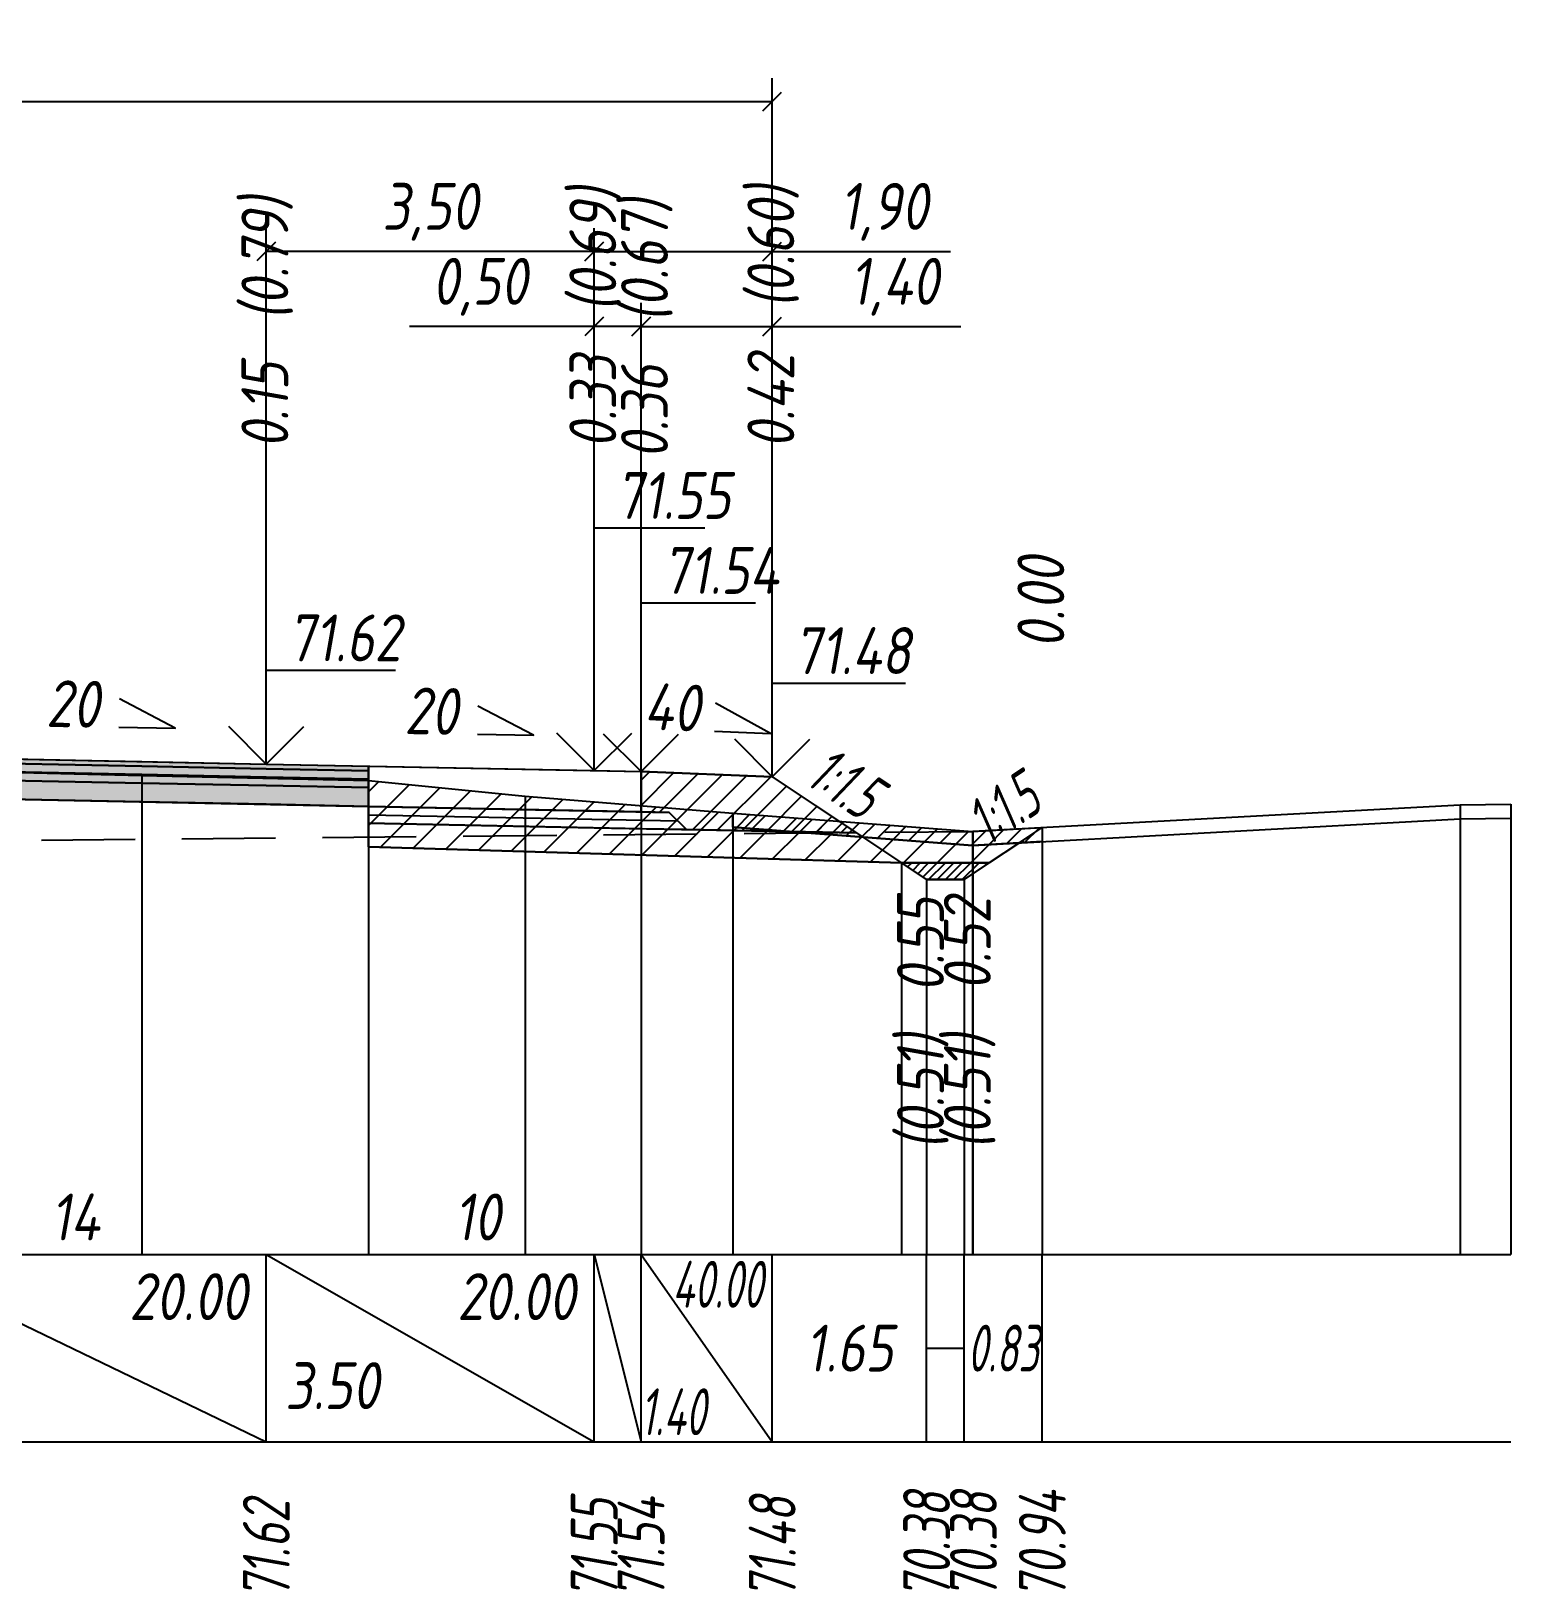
# Model space of a CAD drawing. Extents: x -717 to 1451, y -133302 to 233.
# Drawn here: x 166.9 to 245.9, y -8573.9 to -8490.7 of the extents above; entities that cross this region are included whole.
import ezdxf
from ezdxf.enums import TextEntityAlignment as Align

# ---------------------------------------------------------------- set-up
doc = ezdxf.new("R2010")
doc.units = 0
doc.linetypes.add('штриховая', pattern=[0.75, 0.5, -0.25])
for name, color, linetype in [('Интерполированный поперечник', 2, 'Continuous'), ('Код_514', 1, 'Continuous'), ('Контур_0', 7, 'Continuous'), ('Контур_2521', 7, 'Continuous'), ('Контур_2564', 7, 'Continuous'), ('Контур_2660', 7, 'Continuous'), ('Контур_2665', 7, 'Continuous'), ('Контур_400', 7, 'Continuous'), ('Контур_508', 7, 'Continuous'), ('Контур_512', 7, 'Continuous'), ('Контур_513', 7, 'Continuous'), ('Контур_818', 7, 'Continuous'), ('Красный поперечник', 1, 'Continuous'), ('Объём_2501', 7, 'Continuous'), ('Объём_2564', 7, 'Continuous'), ('Объём_2650', 7, 'Continuous'), ('Объём_2660', 7, 'Continuous'), ('Объём_2661', 7, 'Continuous'), ('Объём_2662', 7, 'Continuous'), ('Объём_2663', 7, 'Continuous'), ('Объём_2664', 7, 'Continuous'), ('Объём_2665', 7, 'Continuous'), ('Объём_2666', 7, 'Continuous'), ('Объём_2667', 7, 'Continuous'), ('Объём_2668', 7, 'Continuous'), ('Объём_2669', 7, 'Continuous'), ('Объём_2675', 7, 'Continuous'), ('Объём_2753', 7, 'Continuous'), ('Откосы', 7, 'Continuous'), ('Отметки покрытия', 7, 'Continuous'), ('Рабочие отметки', 7, 'Continuous'), ('Рабочие отметки доп.', 7, 'Continuous'), ('Слои выравнивания', 7, 'Continuous'), ('Таблица', 7, 'Continuous'), ('Уклоны проезжей части', 7, 'Continuous'), ('Черный поперечник', 3, 'Continuous')]:
    doc.layers.add(name, color=color, linetype=linetype)
for name, color, linetype, true_color in [('Контур_2540', 2, 'Continuous', 0xffff00), ('Контур_2560', 2, 'Continuous', 0xffff00), ('Контур_2561', 7, 'Continuous', 0xff8040), ('Контур_2562', 3, 'Continuous', 0x00ff00), ('Контур_2563', 7, 'Continuous', 0xff8000), ('Контур_2570', 7, 'Continuous', 0x80ff00), ('Контур_2725', 7, 'Continuous', 0x323232), ('Контур_2736', 4, 'Continuous', 0x00ffff), ('Контур_2737', 4, 'Continuous', 0x00ffff), ('Контур_2738', 4, 'Continuous', 0x00ffff), ('Контур_2739', 4, 'Continuous', 0x00ffff), ('Контур_2741', 4, 'Continuous', 0x00ffff), ('Контур_2742', 4, 'Continuous', 0x00ffff), ('Контур_2743', 4, 'Continuous', 0x00ffff), ('Контур_2744', 7, 'Continuous', 0xa4ffff), ('Контур_2745', 7, 'Continuous', 0xa4ffff), ('Контур_2747', 4, 'Continuous', 0x00ffff), ('Контур_2748', 4, 'Continuous', 0x00ffff), ('Контур_2749', 4, 'Continuous', 0x00ffff), ('Контур_2750', 4, 'Continuous', 0x00ffff), ('Контур_2751', 4, 'Continuous', 0x00ffff), ('Контур_2752', 4, 'Continuous', 0x00ffff), ('Контур_2760', 7, 'Continuous', 0x323232), ('Контур_2761', 7, 'Continuous', 0x323232), ('Контур_2762', 7, 'Continuous', 0x323232), ('Контур_2763', 7, 'Continuous', 0x323232), ('Контур_402', 7, 'Continuous', 0xff6464), ('Контур_703', 4, 'Continuous', 0x00ffff), ('Контур_705', 4, 'Continuous', 0x00ffff), ('Контур_707', 4, 'Continuous', 0x00ffff), ('Контур_720', 131, 'Continuous', 0xaaffff), ('Объём_2500', 7, 'Continuous', 0xc0c0c0), ('Объём_2520', 7, 'Continuous', 0x80ffff), ('Объём_2540', 2, 'Continuous', 0xffff00), ('Объём_2560', 2, 'Continuous', 0xffff00), ('Объём_2561', 7, 'Continuous', 0xff8040), ('Объём_2562', 3, 'Continuous', 0x00ff00), ('Объём_2563', 7, 'Continuous', 0xff8000), ('Объём_2570', 7, 'Continuous', 0x80ff00), ('Объём_2600', 7, 'Continuous', 0x808000), ('Объём_2620', 2, 'Continuous', 0xffff00), ('Объём_2746', 2, 'Continuous', 0xffff00)]:
    doc.layers.add(name, color=color, linetype=linetype, true_color=true_color)
doc.styles.get("Standard").update_dxf_attribs({"font": 'txt', "height": 2.5})
doc.styles.add('М', font='romand.shx', dxfattribs={"width": 0.8, "oblique": 10, "height": 2.5})
doc.dimstyles.new('ISO-25', dxfattribs={"dimtxt": 2.5, "dimasz": 2.5, "dimexe": 1.25, "dimexo": 0.625, "dimtad": 1, "dimtxsty": 'Standard', "dimcen": 2.5, "dimadec": 0, "dimazin": 0, "dimtfac": 1, "dimtmove": 0, "dimatfit": 3, "dimfxl": 1, "dimarcsym": 0})

# ---------------------------------------------------------------- blocks, each defined once
blk = doc.blocks.new('_Oblique')
at = {"color": 0, "linetype": 'ByBlock', "lineweight": -2}
blk.add_line((-0.5, -0.5), (0.5, 0.5), dxfattribs=at)
blk = doc.blocks.new('*D185')
at = {"color": 0, "lineweight": -2, "transparency": 16777216}
for p, q in [((199.468, -8529.667), (199.468, -8505.227)), ((206.468, -8529.947), (206.468, -8505.227)), ((199.468, -8506.477), (206.468, -8506.477)), ((206.468, -8506.477), (216.529, -8506.477))]:
    blk.add_line(p, q, dxfattribs=at)
at = {"layer": 'Defpoints', "color": 0, "transparency": 16777216}
for p in [(206.468, -8506.477), (199.468, -8530.292), (206.468, -8530.572)]:
    blk.add_point(p, dxfattribs=at)
at = {"color": 0, "lineweight": -2, "transparency": 16777216, "rotation": 180}
blk.add_blockref('_Oblique', (199.468, -8506.477), dxfattribs=at)
at = {"color": 0, "lineweight": -2, "transparency": 16777216}
blk.add_blockref('_Oblique', (206.468, -8506.477), dxfattribs=at)
at = {"color": 0, "transparency": 16777216, "insert": (212.989, -8504.364), "char_height": 2.5, "width": 8.75, "attachment_point": 5, "style": 'М'}
blk.add_mtext('1,40', dxfattribs=at)
blk = doc.blocks.new('*D187')
at = {"color": 0, "lineweight": -2, "transparency": 16777216}
for p, q in [((196.968, -8529.617), (196.968, -8505.227)), ((199.468, -8529.667), (199.468, -8505.227)), ((196.968, -8506.477), (187.102, -8506.477)), ((199.468, -8506.477), (196.968, -8506.477))]:
    blk.add_line(p, q, dxfattribs=at)
at = {"layer": 'Defpoints', "color": 0, "transparency": 16777216}
for p in [(199.468, -8506.477), (196.968, -8530.242), (199.468, -8530.292)]:
    blk.add_point(p, dxfattribs=at)
at = {"color": 0, "lineweight": -2, "transparency": 16777216, "rotation": 180}
blk.add_blockref('_Oblique', (196.968, -8506.477), dxfattribs=at)
at = {"color": 0, "lineweight": -2, "transparency": 16777216}
blk.add_blockref('_Oblique', (199.468, -8506.477), dxfattribs=at)
at = {"color": 0, "transparency": 16777216, "insert": (190.864, -8504.364), "char_height": 2.5, "width": 9.16667, "attachment_point": 5, "style": 'М'}
blk.add_mtext('0,50', dxfattribs=at)
blk = doc.blocks.new('*D189')
at = {"color": 0, "lineweight": -2, "transparency": 16777216}
for p, q in [((179.468, -8529.267), (179.468, -8501.227)), ((196.968, -8529.617), (196.968, -8501.227)), ((196.968, -8502.477), (179.468, -8502.477))]:
    blk.add_line(p, q, dxfattribs=at)
at = {"layer": 'Defpoints', "color": 0, "transparency": 16777216}
for p in [(179.468, -8502.477), (179.468, -8529.892), (196.968, -8530.242)]:
    blk.add_point(p, dxfattribs=at)
at = {"color": 0, "lineweight": -2, "transparency": 16777216, "rotation": 180}
blk.add_blockref('_Oblique', (179.468, -8502.477), dxfattribs=at)
at = {"color": 0, "lineweight": -2, "transparency": 16777216}
blk.add_blockref('_Oblique', (196.968, -8502.477), dxfattribs=at)
at = {"color": 0, "transparency": 16777216, "insert": (188.218, -8500.364), "char_height": 2.5, "width": 9.58333, "attachment_point": 5, "style": 'М'}
blk.add_mtext('3,50', dxfattribs=at)
blk = doc.blocks.new('*D190')
at = {"color": 0, "lineweight": -2, "transparency": 16777216}
for p, q in [((196.968, -8529.617), (196.968, -8501.227)), ((206.468, -8529.947), (206.468, -8501.227)), ((196.968, -8502.477), (206.468, -8502.477)), ((206.468, -8502.477), (215.972, -8502.477))]:
    blk.add_line(p, q, dxfattribs=at)
at = {"layer": 'Defpoints', "color": 0, "transparency": 16777216}
for p in [(196.968, -8502.477), (196.968, -8530.242), (206.468, -8530.572)]:
    blk.add_point(p, dxfattribs=at)
at = {"color": 0, "lineweight": -2, "transparency": 16777216, "rotation": 180}
blk.add_blockref('_Oblique', (196.968, -8502.477), dxfattribs=at)
at = {"color": 0, "lineweight": -2, "transparency": 16777216}
blk.add_blockref('_Oblique', (206.468, -8502.477), dxfattribs=at)
at = {"color": 0, "transparency": 16777216, "insert": (212.432, -8500.364), "char_height": 2.5, "width": 8.75, "attachment_point": 5, "style": 'М'}
blk.add_mtext('1,90', dxfattribs=at)
blk = doc.blocks.new('*D192')
at = {"color": 0, "lineweight": -2, "transparency": 16777216}
for p, q in [((110.968, -8529.947), (110.968, -8493.227)), ((206.468, -8529.947), (206.468, -8493.227)), ((110.968, -8494.477), (206.468, -8494.477))]:
    blk.add_line(p, q, dxfattribs=at)
at = {"layer": 'Defpoints', "color": 0, "transparency": 16777216}
for p in [(206.468, -8494.477), (110.968, -8530.572), (206.468, -8530.572)]:
    blk.add_point(p, dxfattribs=at)
at = {"color": 0, "lineweight": -2, "transparency": 16777216, "rotation": 180}
blk.add_blockref('_Oblique', (110.968, -8494.477), dxfattribs=at)
at = {"color": 0, "lineweight": -2, "transparency": 16777216}
blk.add_blockref('_Oblique', (206.468, -8494.477), dxfattribs=at)
at = {"color": 0, "transparency": 16777216, "insert": (158.718, -8492.364), "char_height": 2.5, "width": 10.41667, "attachment_point": 5, "style": 'М'}
blk.add_mtext('19,10', dxfattribs=at)

msp = doc.modelspace()

# ---------------------------------------------------------------- hatches: boundary and pattern name
at = {"layer": 'Объём_2563'}
h = msp.add_hatch(dxfattribs=at)
h.set_pattern_fill('ANSI31', color=256, scale=0.3)
h.paths.add_polyline_path([(201.887, -8533.328), (200.968, -8532.41), (199.468, -8532.38), (199.468, -8530.23), (206.468, -8530.51), (210.968, -8533.51)])
at = {"layer": 'Объём_2570'}
h = msp.add_hatch(dxfattribs=at)
h.set_pattern_fill('ANSI31', color=256, scale=0.2)
h.paths.add_polyline_path([(220.876, -8533.968), (217.149, -8534.172), (204.356, -8533.194), (204.356, -8532.444), (217.149, -8533.422), (220.876, -8533.218)])
at = {"layer": 'Объём_2600'}
h = msp.add_hatch(dxfattribs=at)
h.set_pattern_fill('ANSI31', color=6, scale=0.4)
h.paths.add_polyline_path([(193.274, -8531.552), (204.356, -8532.444), (204.356, -8533.194), (217.149, -8534.172), (219.651, -8534.035), (218.047, -8535.104), (213.36, -8535.104), (184.929, -8534.251), (184.929, -8530.701)])
h = msp.add_hatch(dxfattribs=at)
h.set_pattern_fill('HONEY', color=5, scale=0.3)
h.paths.add_polyline_path([(219.651, -8534.035), (220.876, -8533.218), (220.876, -8533.968)])
at = {"layer": 'Объём_2620'}
h = msp.add_hatch(dxfattribs=at)
h.set_pattern_fill('ANSI31', color=2, scale=0.1)
h.paths.add_polyline_path([(213.36, -8535.104), (218.047, -8535.104), (216.703, -8536), (214.703, -8536)])
at = {"layer": 'Слои выравнивания'}
for color, points in [(2, [(158.718, -8529.415), (158.729, -8529.415), (159.107, -8529.423), (162.159, -8529.484), (172.835, -8529.697), (179.468, -8529.83), (184.929, -8529.939), (184.929, -8530.189), (179.468, -8530.08), (172.835, -8529.947), (162.159, -8529.734), (159.107, -8529.673), (158.729, -8529.665), (158.718, -8529.665)]), (3, [(158.718, -8529.665), (158.729, -8529.665), (159.107, -8529.673), (162.159, -8529.734), (172.835, -8529.947), (179.468, -8530.08), (184.929, -8530.189), (184.929, -8530.639), (179.468, -8530.53), (172.835, -8530.397), (162.159, -8530.184), (159.107, -8530.123), (158.729, -8530.115), (158.718, -8530.115)]), (4, [(158.718, -8530.115), (158.729, -8530.115), (159.107, -8530.123), (162.159, -8530.184), (172.835, -8530.397), (179.468, -8530.53), (184.929, -8530.639), (184.929, -8531.089), (179.468, -8530.98), (172.835, -8530.847), (162.159, -8530.634), (159.107, -8530.573), (158.729, -8530.565), (158.718, -8530.565)]), (5, [(158.718, -8530.565), (158.729, -8530.565), (159.107, -8530.573), (162.159, -8530.634), (172.835, -8530.847), (179.468, -8530.98), (184.929, -8531.089), (184.929, -8532.089), (179.468, -8531.98), (172.835, -8531.847), (162.159, -8531.634), (159.107, -8531.573), (158.729, -8531.565), (158.718, -8531.565)])]:
    msp.add_hatch(color=color, dxfattribs=at).paths.add_polyline_path(points)

# ---------------------------------------------------------------- linework, layer by layer
at = {"layer": 'Интерполированный поперечник', "linetype": 'штриховая', "ltscale": 10, "flags": 128}
msp.add_lwpolyline([(92.472, -8534.608), (217.149, -8533.422)], dxfattribs=at)
at = {"layer": 'Код_514'}
for p, q in [((158.718, -8556), (179.468, -8566)), ((179.468, -8566), (179.468, -8556)), ((179.468, -8556), (196.968, -8566)), ((196.968, -8566), (196.968, -8556)), ((196.968, -8556), (199.468, -8566)), ((199.468, -8566), (199.468, -8556)), ((199.468, -8556), (206.468, -8566)), ((206.468, -8566), (206.468, -8556)), ((214.703, -8566), (214.703, -8556)), ((216.703, -8566), (216.703, -8556)), ((220.876, -8566), (220.876, -8556)), ((214.703, -8561), (216.703, -8561))]:
    msp.add_line(p, q, dxfattribs=at)
at = {"layer": 'Контур_0', "flags": 128}
for points in [[(184.929, -8529.939), (199.468, -8530.23), (199.468, -8532.38), (184.929, -8532.089), (184.929, -8529.939), (184.929, -8529.939)], [(206.468, -8530.51), (210.925, -8533.481), (210.925, -8533.481), (210.925, -8533.481), (210.925, -8533.481), (210.925, -8533.481), (210.925, -8533.481), (210.925, -8533.481), (210.925, -8533.481), (210.925, -8533.481), (210.925, -8533.481), (210.925, -8533.481), (210.925, -8533.481), (210.925, -8533.481), (210.925, -8533.481), (214.703, -8536)], [(206.468, -8530.51), (210.925, -8533.481), (210.925, -8533.481), (210.925, -8533.481), (210.925, -8533.481), (210.925, -8533.481), (210.925, -8533.481), (210.925, -8533.481), (210.925, -8533.481), (210.925, -8533.481), (210.925, -8533.481), (210.925, -8533.481), (210.925, -8533.481), (210.925, -8533.481), (210.925, -8533.481), (214.703, -8536), (216.703, -8536), (220.876, -8533.218), (220.876, -8533.218), (220.876, -8533.218), (220.876, -8533.218), (220.876, -8533.218), (220.876, -8533.218), (220.876, -8533.218), (220.876, -8533.218), (220.876, -8533.218), (220.876, -8533.218), (220.876, -8533.218), (220.876, -8533.218), (220.876, -8533.218)], [(199.468, -8533.28), (184.929, -8532.989), (184.929, -8532.089), (200.968, -8532.41), (201.887, -8533.328), (199.468, -8533.28), (199.468, -8533.28)], [(199.468, -8532.38), (200.968, -8532.41), (201.887, -8533.328), (210.968, -8533.51)]]:
    msp.add_lwpolyline(points, dxfattribs=at)
at = {"layer": 'Контур_2521', "color": 250, "flags": 128}
msp.add_lwpolyline([(184.929, -8532.539), (201.427, -8532.869)], dxfattribs=at)
at = {"layer": 'Контур_2540', "flags": 128}
msp.add_lwpolyline([(196.968, -8533.23), (210.968, -8533.51), (213.36, -8535.104), (184.929, -8534.251), (184.929, -8532.989), (196.968, -8533.23), (196.968, -8533.23)], dxfattribs=at)
at = {"layer": 'Контур_2560', "flags": 128}
msp.add_lwpolyline([(199.468, -8530.23), (206.468, -8530.51), (206.468, -8530.51), (206.468, -8530.51)], dxfattribs=at)
at = {"layer": 'Контур_2561', "flags": 128}
msp.add_lwpolyline([(199.468, -8530.23), (199.468, -8530.23), (206.468, -8530.51), (206.468, -8530.51), (199.468, -8530.23)], dxfattribs=at)
at = {"layer": 'Контур_2562', "flags": 128}
msp.add_lwpolyline([(206.468, -8530.51), (206.468, -8530.51), (206.468, -8530.51), (206.468, -8530.51), (206.468, -8530.51)], dxfattribs=at)
at = {"layer": 'Контур_2563', "flags": 128}
msp.add_lwpolyline([(201.887, -8533.328), (200.968, -8532.41), (199.468, -8532.38), (199.468, -8530.23), (206.468, -8530.51), (210.968, -8533.51), (201.887, -8533.328), (201.887, -8533.328)], dxfattribs=at)
at = {"layer": 'Контур_2564', "flags": 128}
msp.add_lwpolyline([(199.468, -8530.23), (206.468, -8530.51)], dxfattribs=at)
at = {"layer": 'Контур_2570', "flags": 128}
msp.add_lwpolyline([(80, -8536.113), (83.841, -8536.076), (90.945, -8535.394), (92.472, -8535.358), (92.472, -8535.358), (100.033, -8534.318), (111.632, -8532.619), (111.632, -8531.869), (121.508, -8531.292), (133.093, -8530.527), (133.721, -8530.508), (145.921, -8530.275), (158.718, -8530.115), (159.107, -8530.11), (172.835, -8530.44), (184.929, -8530.701), (193.274, -8531.552), (204.356, -8532.444), (204.356, -8533.194), (217.149, -8534.172), (217.149, -8534.172), (217.165, -8534.17), (243.17, -8532.753), (245.876, -8532.726)], dxfattribs=at)
at = {"layer": 'Контур_2660', "flags": 128}
msp.add_lwpolyline([(184.929, -8534.251), (213.36, -8535.104)], dxfattribs=at)
at = {"layer": 'Контур_2665', "flags": 128}
msp.add_lwpolyline([(206.468, -8530.51), (206.468, -8530.51)], dxfattribs=at)
at = {"layer": 'Контур_2725', "flags": 128}
msp.add_lwpolyline([(133.093, -8532.077), (133.721, -8532.065), (137.968, -8531.98), (145.921, -8531.821), (158.671, -8531.566), (158.718, -8531.565), (158.729, -8531.565), (159.107, -8531.573), (162.159, -8531.634), (172.835, -8531.847), (179.468, -8531.98), (184.929, -8532.089)], dxfattribs=at)
at = {"layer": 'Контур_2736', "flags": 128}
for points in [[(206.468, -8530.51), (210.925, -8533.481)], [(210.925, -8533.481), (214.703, -8536)]]:
    msp.add_lwpolyline(points, dxfattribs=at)
at = {"layer": 'Контур_2737', "flags": 128}
msp.add_lwpolyline([(210.925, -8533.481), (210.925, -8533.481)], dxfattribs=at)
at = {"layer": 'Контур_2738', "flags": 128}
msp.add_lwpolyline([(210.925, -8533.481), (210.925, -8533.481)], dxfattribs=at)
at = {"layer": 'Контур_2739', "flags": 128}
msp.add_lwpolyline([(210.925, -8533.481), (210.925, -8533.481)], dxfattribs=at)
at = {"layer": 'Контур_2741', "flags": 128}
msp.add_lwpolyline([(220.876, -8533.218), (220.876, -8533.218)], dxfattribs=at)
at = {"layer": 'Контур_2742', "flags": 128}
msp.add_lwpolyline([(220.876, -8533.218), (220.876, -8533.218)], dxfattribs=at)
at = {"layer": 'Контур_2743', "flags": 128}
msp.add_lwpolyline([(220.876, -8533.218), (220.876, -8533.218)], dxfattribs=at)
at = {"layer": 'Контур_2744', "flags": 128}
msp.add_lwpolyline([(220.876, -8533.218), (220.876, -8533.218)], dxfattribs=at)
msp.add_lwpolyline([(220.876, -8533.218), (220.876, -8533.218)], dxfattribs=at)
msp.add_lwpolyline([(220.876, -8533.218), (220.876, -8533.218)], dxfattribs=at)
msp.add_lwpolyline([(220.876, -8533.218), (220.876, -8533.218)], dxfattribs=at)
msp.add_lwpolyline([(220.876, -8533.218), (220.876, -8533.218)], dxfattribs=at)
msp.add_lwpolyline([(220.876, -8533.218), (220.876, -8533.218)], dxfattribs=at)
at = {"layer": 'Контур_2745', "flags": 128}
msp.add_lwpolyline([(210.925, -8533.481), (210.925, -8533.481)], dxfattribs=at)
msp.add_lwpolyline([(210.925, -8533.481), (210.925, -8533.481)], dxfattribs=at)
msp.add_lwpolyline([(210.925, -8533.481), (210.925, -8533.481)], dxfattribs=at)
msp.add_lwpolyline([(210.925, -8533.481), (210.925, -8533.481)], dxfattribs=at)
msp.add_lwpolyline([(210.925, -8533.481), (210.925, -8533.481)], dxfattribs=at)
msp.add_lwpolyline([(210.925, -8533.481), (210.925, -8533.481)], dxfattribs=at)
at = {"layer": 'Контур_2747', "flags": 128}
msp.add_lwpolyline([(210.925, -8533.481), (210.925, -8533.481)], dxfattribs=at)
at = {"layer": 'Контур_2748', "flags": 128}
msp.add_lwpolyline([(210.925, -8533.481), (210.925, -8533.481)], dxfattribs=at)
at = {"layer": 'Контур_2749', "flags": 128}
msp.add_lwpolyline([(210.925, -8533.481), (210.925, -8533.481)], dxfattribs=at)
at = {"layer": 'Контур_2750', "flags": 128}
msp.add_lwpolyline([(220.876, -8533.218), (220.876, -8533.218)], dxfattribs=at)
at = {"layer": 'Контур_2751', "flags": 128}
msp.add_lwpolyline([(220.876, -8533.218), (220.876, -8533.218)], dxfattribs=at)
at = {"layer": 'Контур_2752', "flags": 128}
msp.add_lwpolyline([(220.876, -8533.218), (220.876, -8533.218)], dxfattribs=at)
at = {"layer": 'Контур_2760', "flags": 128}
msp.add_lwpolyline([(133.093, -8529.927), (133.721, -8529.915), (137.968, -8529.83), (145.921, -8529.671), (158.671, -8529.416), (158.718, -8529.415), (158.729, -8529.415), (159.107, -8529.423), (162.159, -8529.484), (172.835, -8529.697), (179.468, -8529.83), (184.929, -8529.939)], dxfattribs=at)
at = {"layer": 'Контур_2761', "flags": 128}
msp.add_lwpolyline([(133.093, -8530.177), (133.721, -8530.165), (137.968, -8530.08), (145.921, -8529.921), (158.671, -8529.666), (158.718, -8529.665), (158.729, -8529.665), (159.107, -8529.673), (162.159, -8529.734), (172.835, -8529.947), (179.468, -8530.08), (184.929, -8530.189)], dxfattribs=at)
at = {"layer": 'Контур_2762', "flags": 128}
msp.add_lwpolyline([(133.093, -8530.627), (133.721, -8530.615), (137.968, -8530.53), (145.921, -8530.371), (158.671, -8530.116), (158.718, -8530.115), (158.729, -8530.115), (159.107, -8530.123), (162.159, -8530.184), (172.835, -8530.397), (179.468, -8530.53), (184.929, -8530.639)], dxfattribs=at)
at = {"layer": 'Контур_2763', "flags": 128}
msp.add_lwpolyline([(133.093, -8531.077), (133.721, -8531.065), (137.968, -8530.98), (145.921, -8530.821), (158.671, -8530.566), (158.718, -8530.565), (158.729, -8530.565), (159.107, -8530.573), (162.159, -8530.634), (172.835, -8530.847), (179.468, -8530.98), (184.929, -8531.089)], dxfattribs=at)
at = {"layer": 'Контур_400', "flags": 128}
msp.add_lwpolyline([(158.718, -8529.415), (179.468, -8529.83), (196.968, -8530.18), (196.968, -8530.18), (196.968, -8530.18), (196.968, -8530.18), (196.968, -8530.18), (196.968, -8530.18), (199.468, -8530.23)], dxfattribs=at)
at = {"layer": 'Контур_402', "flags": 128}
msp.add_lwpolyline([(105, -8535.077), (133.093, -8534.234), (133.093, -8532.077), (158.718, -8531.565), (184.929, -8532.089), (184.929, -8534.251), (213.36, -8535.104)], dxfattribs=at)
at = {"layer": 'Контур_508', "flags": 128}
msp.add_lwpolyline([(105, -8535.077), (133.093, -8534.234), (133.093, -8532.077), (158.718, -8531.565), (184.929, -8532.089), (184.929, -8534.251), (213.36, -8535.104), (214.703, -8536), (216.703, -8536), (220.876, -8533.218)], dxfattribs=at)
at = {"layer": 'Контур_512', "flags": 128}
msp.add_lwpolyline([(184.929, -8534.251), (213.36, -8535.104), (214.703, -8536), (216.703, -8536), (220.876, -8533.218)], dxfattribs=at)
at = {"layer": 'Контур_513', "flags": 128}
msp.add_lwpolyline([(105, -8535.077), (133.093, -8534.234), (133.093, -8532.077), (158.718, -8531.565), (184.929, -8532.089), (184.929, -8534.251), (213.36, -8535.104), (214.703, -8536), (216.703, -8536), (220.876, -8533.218)], dxfattribs=at)
at = {"layer": 'Контур_703', "flags": 128}
msp.add_lwpolyline([(206.468, -8530.51), (210.925, -8533.481)], dxfattribs=at)
at = {"layer": 'Контур_705', "flags": 128}
msp.add_lwpolyline([(210.925, -8533.481), (210.925, -8533.481)], dxfattribs=at)
at = {"layer": 'Контур_707', "flags": 128}
msp.add_lwpolyline([(216.703, -8536), (220.876, -8533.218)], dxfattribs=at)
at = {"layer": 'Контур_720', "flags": 128}
msp.add_lwpolyline([(214.703, -8536), (216.703, -8536)], dxfattribs=at)
at = {"layer": 'Контур_818', "flags": 128}
msp.add_lwpolyline([(105, -8533.591), (111.632, -8532.619), (111.632, -8531.869), (121.508, -8531.292), (133.093, -8530.527), (133.721, -8530.508), (145.921, -8530.275), (158.718, -8530.115), (159.107, -8530.11), (172.835, -8530.44), (184.929, -8530.701), (193.274, -8531.552), (204.356, -8532.444), (204.356, -8533.194), (217.149, -8534.172), (217.149, -8534.172), (217.165, -8534.17), (220.876, -8533.968)], dxfattribs=at)
at = {"layer": 'Красный поперечник'}
for p, q in [((158.718, -8529.415), (179.468, -8529.83)), ((179.468, -8529.83), (196.968, -8530.18)), ((196.968, -8530.18), (199.468, -8530.23)), ((199.468, -8530.23), (206.468, -8530.51)), ((206.468, -8530.51), (214.703, -8536)), ((216.703, -8536), (220.876, -8533.218)), ((220.876, -8533.218), (220.876, -8556)), ((184.929, -8534.251), (184.929, -8556)), ((213.36, -8535.104), (213.36, -8556)), ((214.703, -8536), (214.703, -8556)), ((214.703, -8536), (216.703, -8536)), ((216.703, -8536), (216.703, -8556))]:
    msp.add_line(p, q, dxfattribs=at)
at = {"layer": 'Объём_2500', "flags": 128}
msp.add_lwpolyline([(184.929, -8529.939), (199.468, -8530.23), (199.468, -8532.38), (184.929, -8532.089), (184.929, -8529.939), (184.929, -8529.939)], dxfattribs=at)
at = {"layer": 'Объём_2501', "flags": 128}
msp.add_lwpolyline([(158.718, -8529.415), (179.468, -8529.83), (196.968, -8530.18), (196.968, -8530.18), (196.968, -8530.18), (196.968, -8530.18), (196.968, -8530.18), (196.968, -8530.18), (199.468, -8530.23)], dxfattribs=at)
at = {"layer": 'Объём_2520', "color": 250, "flags": 128}
msp.add_lwpolyline([(199.468, -8533.28), (184.929, -8532.989), (184.929, -8532.089), (200.968, -8532.41), (201.887, -8533.328), (199.468, -8533.28), (199.468, -8533.28)], dxfattribs=at)
at = {"layer": 'Объём_2540', "flags": 128}
msp.add_lwpolyline([(196.968, -8533.23), (210.968, -8533.51), (213.36, -8535.104), (184.929, -8534.251), (184.929, -8532.989), (196.968, -8533.23), (196.968, -8533.23)], dxfattribs=at)
at = {"layer": 'Объём_2560', "flags": 128}
msp.add_lwpolyline([(199.468, -8530.23), (206.468, -8530.51), (206.468, -8530.51), (206.468, -8530.51)], dxfattribs=at)
at = {"layer": 'Объём_2561', "flags": 128}
msp.add_lwpolyline([(199.468, -8530.23), (199.468, -8530.23), (206.468, -8530.51), (206.468, -8530.51), (199.468, -8530.23)], dxfattribs=at)
at = {"layer": 'Объём_2562', "flags": 128}
msp.add_lwpolyline([(206.468, -8530.51), (206.468, -8530.51), (206.468, -8530.51), (206.468, -8530.51), (206.468, -8530.51)], dxfattribs=at)
at = {"layer": 'Объём_2563', "color": 250, "flags": 128}
msp.add_lwpolyline([(201.887, -8533.328), (200.968, -8532.41), (199.468, -8532.38), (199.468, -8530.23), (206.468, -8530.51), (210.968, -8533.51), (201.887, -8533.328), (201.887, -8533.328)], dxfattribs=at)
at = {"layer": 'Объём_2564', "flags": 128}
msp.add_lwpolyline([(199.468, -8530.23), (206.468, -8530.51)], dxfattribs=at)
at = {"layer": 'Объём_2570', "flags": 128}
msp.add_lwpolyline([(220.876, -8533.968), (217.149, -8534.172), (204.356, -8533.194), (204.356, -8532.444), (217.149, -8533.422), (220.876, -8533.218), (220.876, -8533.968), (220.876, -8533.968)], dxfattribs=at)
at = {"layer": 'Объём_2600', "color": 5, "flags": 128}
msp.add_lwpolyline([(219.651, -8534.035), (220.876, -8533.218), (220.876, -8533.968), (219.651, -8534.035), (219.651, -8534.035)], dxfattribs=at)
at = {"layer": 'Объём_2620', "flags": 128}
msp.add_lwpolyline([(213.36, -8535.104), (218.047, -8535.104), (216.703, -8536), (214.703, -8536), (213.36, -8535.104), (213.36, -8535.104)], dxfattribs=at)
at = {"layer": 'Объём_2650', "color": 6, "flags": 128}
msp.add_lwpolyline([(193.274, -8531.552), (204.356, -8532.444), (204.356, -8533.194), (217.149, -8534.172), (219.651, -8534.035), (218.047, -8535.104), (213.36, -8535.104), (184.929, -8534.251), (184.929, -8530.701), (193.274, -8531.552), (193.274, -8531.552)], dxfattribs=at)
at = {"layer": 'Объём_2660', "flags": 128}
msp.add_lwpolyline([(184.929, -8534.251), (213.36, -8535.104)], dxfattribs=at)
at = {"layer": 'Объём_2661', "flags": 128}
msp.add_lwpolyline([(206.468, -8530.51), (210.925, -8533.481), (213.36, -8535.104)], dxfattribs=at)
at = {"layer": 'Объём_2662', "flags": 128}
msp.add_lwpolyline([(218.047, -8535.104), (220.876, -8533.218)], dxfattribs=at)
at = {"layer": 'Объём_2663', "flags": 128}
for points in [[(213.36, -8535.104), (214.703, -8536)], [(216.703, -8536), (218.047, -8535.104)]]:
    msp.add_lwpolyline(points, dxfattribs=at)
at = {"layer": 'Объём_2664', "flags": 128}
msp.add_lwpolyline([(214.703, -8536), (216.703, -8536)], dxfattribs=at)
at = {"layer": 'Объём_2665', "flags": 128}
msp.add_lwpolyline([(206.468, -8530.51), (206.468, -8530.51)], dxfattribs=at)
at = {"layer": 'Объём_2666', "flags": 128}
for points in [[(206.468, -8530.51), (210.925, -8533.481)], [(210.925, -8533.481), (213.36, -8535.104)]]:
    msp.add_lwpolyline(points, dxfattribs=at)
at = {"layer": 'Объём_2667', "flags": 128}
for points in [[(210.925, -8533.481), (210.925, -8533.481)], [(220.876, -8533.218), (220.876, -8533.218)]]:
    msp.add_lwpolyline(points, dxfattribs=at)
at = {"layer": 'Объём_2668', "flags": 128}
for points in [[(210.925, -8533.481), (210.925, -8533.481)], [(220.876, -8533.218), (220.876, -8533.218)]]:
    msp.add_lwpolyline(points, dxfattribs=at)
at = {"layer": 'Объём_2669', "flags": 128}
for points in [[(210.925, -8533.481), (210.925, -8533.481)], [(220.876, -8533.218), (220.876, -8533.218)]]:
    msp.add_lwpolyline(points, dxfattribs=at)
at = {"layer": 'Объём_2675', "flags": 128}
for points in [[(210.925, -8533.481), (210.925, -8533.481)], [(210.925, -8533.481), (210.925, -8533.481)], [(210.925, -8533.481), (210.925, -8533.481)], [(210.925, -8533.481), (210.925, -8533.481)], [(210.925, -8533.481), (210.925, -8533.481)], [(210.925, -8533.481), (210.925, -8533.481)], [(220.876, -8533.218), (220.876, -8533.218)], [(220.876, -8533.218), (220.876, -8533.218)], [(220.876, -8533.218), (220.876, -8533.218)], [(220.876, -8533.218), (220.876, -8533.218)], [(220.876, -8533.218), (220.876, -8533.218)], [(220.876, -8533.218), (220.876, -8533.218)]]:
    msp.add_lwpolyline(points, dxfattribs=at)
at = {"layer": 'Объём_2746', "flags": 128}
msp.add_lwpolyline([(213.36, -8535.104), (184.929, -8534.251), (184.929, -8530.701), (193.274, -8531.552), (204.356, -8532.444), (204.356, -8533.194), (211.29, -8533.724), (213.36, -8535.104), (213.36, -8535.104)], dxfattribs=at)
at = {"layer": 'Объём_2753', "flags": 128}
msp.add_lwpolyline([(184.929, -8529.939), (184.929, -8529.939)], dxfattribs=at)
at = {"layer": 'Откосы', "color": 1, "flags": 128}
for points in [[(171.606, -8527.856), (174.606, -8527.916), (171.636, -8526.356)], [(190.731, -8528.238), (193.731, -8528.298), (190.761, -8526.739)], [(203.383, -8528.083), (206.381, -8528.203), (203.443, -8526.584)]]:
    msp.add_lwpolyline(points, dxfattribs=at)
at = {"layer": 'Отметки покрытия', "color": 1}
for p, q in [((196.968, -8530.18), (196.968, -8517.23)), ((196.968, -8517.23), (202.868, -8517.23)), ((199.468, -8530.23), (199.468, -8521.23)), ((199.468, -8521.23), (205.568, -8521.23)), ((179.468, -8529.83), (179.468, -8524.83)), ((179.468, -8524.83), (186.368, -8524.83)), ((206.468, -8530.51), (206.468, -8525.51)), ((206.468, -8525.51), (213.568, -8525.51)), ((179.468, -8529.83), (177.468, -8527.83)), ((179.468, -8529.83), (181.468, -8527.83)), ((196.968, -8530.18), (194.968, -8528.18)), ((196.968, -8530.18), (198.968, -8528.18)), ((199.468, -8530.23), (197.468, -8528.23)), ((199.468, -8530.23), (201.468, -8528.23)), ((206.468, -8530.51), (204.468, -8528.51)), ((206.468, -8530.51), (208.468, -8528.51))]:
    msp.add_line(p, q, dxfattribs=at)
at = {"layer": 'Слои выравнивания'}
for p, q in [((184.929, -8529.939), (184.929, -8556)), ((199.468, -8530.23), (199.468, -8556))]:
    msp.add_line(p, q, dxfattribs=at)
at = {"layer": 'Слои выравнивания', "color": 2, "flags": 128}
msp.add_lwpolyline([(158.718, -8529.415), (158.729, -8529.415), (159.107, -8529.423), (162.159, -8529.484), (172.835, -8529.697), (179.468, -8529.83), (184.929, -8529.939), (184.929, -8530.189), (179.468, -8530.08), (172.835, -8529.947), (162.159, -8529.734), (159.107, -8529.673), (158.729, -8529.665), (158.718, -8529.665)], close=True, dxfattribs=at)
at = {"layer": 'Слои выравнивания', "color": 3, "flags": 128}
msp.add_lwpolyline([(158.718, -8529.665), (158.729, -8529.665), (159.107, -8529.673), (162.159, -8529.734), (172.835, -8529.947), (179.468, -8530.08), (184.929, -8530.189), (184.929, -8530.639), (179.468, -8530.53), (172.835, -8530.397), (162.159, -8530.184), (159.107, -8530.123), (158.729, -8530.115), (158.718, -8530.115)], close=True, dxfattribs=at)
at = {"layer": 'Слои выравнивания', "color": 4, "flags": 128}
msp.add_lwpolyline([(158.718, -8530.115), (158.729, -8530.115), (159.107, -8530.123), (162.159, -8530.184), (172.835, -8530.397), (179.468, -8530.53), (184.929, -8530.639), (184.929, -8531.089), (179.468, -8530.98), (172.835, -8530.847), (162.159, -8530.634), (159.107, -8530.573), (158.729, -8530.565), (158.718, -8530.565)], close=True, dxfattribs=at)
at = {"layer": 'Слои выравнивания', "color": 5, "flags": 128}
msp.add_lwpolyline([(158.718, -8530.565), (158.729, -8530.565), (159.107, -8530.573), (162.159, -8530.634), (172.835, -8530.847), (179.468, -8530.98), (184.929, -8531.089), (184.929, -8532.089), (179.468, -8531.98), (172.835, -8531.847), (162.159, -8531.634), (159.107, -8531.573), (158.729, -8531.565), (158.718, -8531.565)], close=True, dxfattribs=at)
at = {"layer": 'Таблица'}
for p, q in [((80, -8556), (245.876, -8556)), ((80, -8566), (245.876, -8566))]:
    msp.add_line(p, q, dxfattribs=at)
at = {"layer": 'Черный поперечник', "color": 7}
for p, q in [((172.835, -8530.44), (172.835, -8556)), ((184.929, -8530.701), (184.929, -8556)), ((193.274, -8531.552), (193.274, -8556)), ((204.356, -8532.444), (204.356, -8556)), ((243.17, -8532.003), (243.17, -8556)), ((245.876, -8531.976), (245.876, -8556)), ((217.149, -8533.422), (217.149, -8556)), ((217.165, -8533.42), (217.165, -8556))]:
    msp.add_line(p, q, dxfattribs=at)
at = {"layer": 'Черный поперечник', "flags": 128}
msp.add_lwpolyline([(80, -8535.363), (83.841, -8535.326), (90.945, -8534.644), (92.472, -8534.608), (100.033, -8533.568), (111.632, -8531.869), (121.508, -8531.292), (133.093, -8530.527), (133.721, -8530.508), (145.921, -8530.275), (158.718, -8530.115), (159.107, -8530.11), (172.835, -8530.44), (184.929, -8530.701), (193.274, -8531.552), (204.356, -8532.444), (217.149, -8533.422), (217.165, -8533.42), (243.17, -8532.003), (245.876, -8531.976)], dxfattribs=at)

# ---------------------------------------------------------------- texts
at = {"layer": 'Код_514', "style": 'М', "oblique": 10}
for s, width, p in [('40.00', 0.6, (205.972, -8556.341)), ('20.00', 0.8, (178.468, -8557)), ('20.00', 0.8, (195.968, -8557))]:
    msp.add_text(s, height=2.5, dxfattribs=dict(at, width=width)).set_placement(p, align=Align.TOP_RIGHT)
for s, width, p in [('1.65', 0.8, (210.586, -8561)), ('0.83', 0.6, (218.79, -8561))]:
    msp.add_text(s, height=2.5, dxfattribs=dict(at, width=width)).set_placement(p, align=Align.MIDDLE_CENTER)
for s, width, p in [('3.50', 0.8, (180.468, -8565)), ('1.40', 0.6, (199.422, -8566.394))]:
    msp.add_text(s, height=2.5, dxfattribs=dict(at, width=width)).set_placement(p, align=Align.BOTTOM_LEFT)
at = {"layer": 'Код_514', "style": 'М', "oblique": 10, "width": 0.7}
for s, p in [('71.62', (179.468, -8574.382)), ('71.55', (196.968, -8574.382)), ('71.54', (199.468, -8574.382)), ('71.48', (206.468, -8574.382)), ('70.38', (214.703, -8574.382)), ('70.38', (217.203, -8574.382)), ('70.94', (220.876, -8574.382))]:
    msp.add_text(s, height=2.5, rotation=90, dxfattribs=at).set_placement(p, align=Align.MIDDLE_LEFT)
at = {"layer": 'Отметки покрытия', "color": 1, "style": 'М', "oblique": 10, "width": 0.8}
for s, p in [('71.55', (198.109, -8517.499)), ('71.54', (200.609, -8521.499)), ('71.62', (180.609, -8525.099)), ('71.48', (207.609, -8525.779))]:
    msp.add_text(s, height=2.5, dxfattribs=at).set_placement(p, align=Align.BOTTOM_LEFT)
at = {"layer": 'Рабочие отметки', "color": 1, "style": 'М', "oblique": 10, "width": 0.8}
for s, p in [('0.15', (179.39, -8512.98)), ('0.33', (196.89, -8512.98)), ('0.36', (199.65, -8513.537)), ('0.42', (206.39, -8512.98)), ('0.00', (220.798, -8523.649))]:
    msp.add_text(s, height=2.5, rotation=90, dxfattribs=at).set_placement(p, align=Align.MIDDLE_LEFT)
for s, p in [('0.55', (214.375, -8536.931)), ('0.52', (216.875, -8536.931))]:
    msp.add_text(s, height=2.5, rotation=90, dxfattribs=at).set_placement(p, align=Align.MIDDLE_RIGHT)
at = {"layer": 'Рабочие отметки доп.', "color": 1, "style": 'М', "oblique": 10, "width": 0.8}
for s, p in [('(0.79)', (179.39, -8506.13)), ('(0.69)', (196.89, -8505.68)), ('(0.60)', (206.39, -8505.48)), ('(0.67)', (199.65, -8506.237))]:
    msp.add_text(s, height=2.5, rotation=90, dxfattribs=at).set_placement(p, align=Align.MIDDLE_LEFT)
for p in [(214.375, -8544.231), (216.875, -8544.231)]:
    msp.add_text('(0.51)', height=2.5, rotation=90, dxfattribs=at).set_placement(p, align=Align.MIDDLE_RIGHT)
at = {"layer": 'Слои выравнивания', "style": 'М', "oblique": 10, "width": 0.8}
for s, p in [('14', (169.278, -8556)), ('10', (190.74, -8556))]:
    msp.add_text(s, height=2.5, dxfattribs=at).set_placement(p, align=Align.BOTTOM_CENTER)
at = {"layer": 'Уклоны проезжей части', "color": 1, "style": 'М', "oblique": 10}
for s, rotation, width, p in [('20', 358.85423, 0.8, (169.113, -8528.623)), ('20', 358.85423, 0.8, (188.238, -8529.005)), ('40', 357.70938, 0.8, (201.054, -8528.799)), ('1:1.5', 326.30994, 0.6, (209.269, -8532.498)), ('1:1.5', 33.69007, 0.6, (219.919, -8533.852))]:
    msp.add_text(s, height=2.5, rotation=rotation, dxfattribs=dict(at, width=width)).set_placement(p, align=Align.BOTTOM_CENTER)

# ---------------------------------------------------------------- dimensions: what is measured, and where the dimension line sits
at = {"color": 5}
dim = msp.add_linear_dim(base=(206.468, -8494.477), p1=(110.968, -8530.572), p2=(206.468, -8530.572), angle=180, dimstyle='ISO-25', override={"dimasz": 1, "dimlfac": 0.2, "dimzin": 0, "dimtxsty": 'М', "dimblk1": 'Oblique', "dimblk2": 'Oblique', "dimsah": 1}, dxfattribs=at)
dim.commit()
dim.dimension.update_dxf_attribs({"geometry": '*D192', "text_midpoint": (158.718, -8492.364)})
dim = msp.add_linear_dim(base=(179.468, -8502.477), p1=(196.968, -8530.242), p2=(179.468, -8529.892), dimstyle='ISO-25', override={"dimasz": 1, "dimlfac": 0.2, "dimzin": 0, "dimtxsty": 'М', "dimblk1": 'Oblique', "dimblk2": 'Oblique', "dimsah": 1}, dxfattribs=at)
dim.commit()
dim.dimension.update_dxf_attribs({"geometry": '*D189', "text_midpoint": (188.218, -8500.364)})
dim = msp.add_linear_dim(base=(196.968, -8502.477), p1=(206.468, -8530.572), p2=(196.968, -8530.242), dimstyle='ISO-25', override={"dimasz": 1, "dimlfac": 0.2, "dimzin": 0, "dimtxsty": 'М', "dimblk1": 'Oblique', "dimblk2": 'Oblique', "dimsah": 1}, dxfattribs=at)
dim.commit()
dim.dimension.update_dxf_attribs({"geometry": '*D190', "text_midpoint": (212.432, -8502.477), "dimtype": 160})
for base, p1, p2, picture, middle in [((199.468, -8506.477), (196.968, -8530.242), (199.468, -8530.292), '*D187', (190.864, -8506.477)), ((206.468, -8506.477), (199.468, -8530.292), (206.468, -8530.572), '*D185', (212.989, -8506.477))]:
    dim = msp.add_linear_dim(base=base, p1=p1, p2=p2, angle=180, dimstyle='ISO-25', override={"dimasz": 1, "dimlfac": 0.2, "dimzin": 0, "dimtxsty": 'М', "dimblk1": 'Oblique', "dimblk2": 'Oblique', "dimsah": 1}, dxfattribs=at)
    dim.commit()
    dim.dimension.update_dxf_attribs({"geometry": picture, "text_midpoint": middle, "dimtype": 160})

doc.saveas('drawing.dxf')
